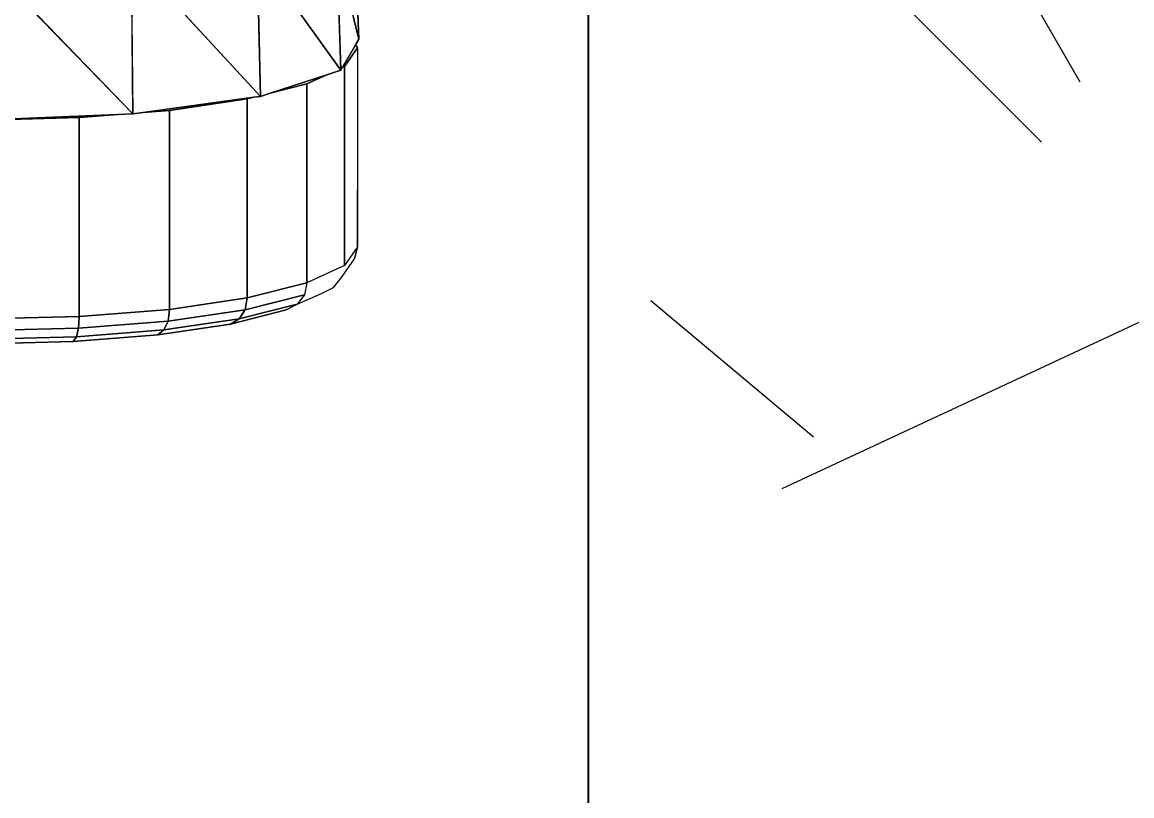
# Model space of a CAD drawing. Header units: centimetres. Extents: x -48696 to 156237, y -5617 to 29024.
# Drawn here: x -20438.28 to -20431.03, y 19736.22 to 19741.27 of the extents above; entities that cross this region are included whole.
import ezdxf

# ---------------------------------------------------------------- set-up
doc = ezdxf.new("R2010")
doc.units = ezdxf.units.CM
doc.layers.add('A0 BV', color=7, linetype='Continuous', plot=False)
doc.layers.add('ACESSORIOS', color=2, linetype='Continuous')
doc.layers.add('Piso', color=55, linetype='Continuous')
for name, color, linetype, lineweight in [('Hachura', 1, 'Continuous', 9), ('Moveis', 1, 'Continuous', 9), ('Parede Baixa', 5, 'Continuous', 50)]:
    doc.layers.add(name, color=color, linetype=linetype, lineweight=lineweight)
doc.styles.add('Valéria', font='romantic.ttf', dxfattribs={"height": 10})
doc.dimstyles.new('Cota - 50', dxfattribs={"dimtxt": 10, "dimasz": 5, "dimexe": 10, "dimexo": 20, "dimgap": 5, "dimtad": 1, "dimtxsty": 'Valéria', "dimblk": 'DOT', "dimcen": 0, "dimclrd": 12, "dimclre": 12, "dimclrt": 2, "dimazin": 2, "dimtfac": 1, "dimtix": 1, "dimtmove": 0, "dimatfit": 3, "dimldrblk": 'DOT', "dimfxl": 1, "dimarcsym": 0})

# ---------------------------------------------------------------- blocks, each defined once
blk = doc.blocks.new('o')
at = {"layer": 'Moveis'}
for p, q in [((12559.131, 3261.9606), (12558.5531, 3261.9394)), ((12559.1659, 3261.9402), (12559.131, 3261.9606)), ((12559.1659, 3261.9402), (12559.1837, 3261.9522)), ((12559.1659, 3261.9402), (12559.3049, 3261.8592)), ((12559.1837, 3261.9522), (12559.2985, 3261.8729)), ((12559.1837, 3261.9522), (12560.0237, 3261.9522)), ((12560.0237, 3261.9522), (12560.055, 3261.9522)), ((12560.055, 3261.9522), (12560.4012, 3261.9522)), ((12560.4012, 3261.9522), (12560.4758, 3261.9342)), ((12559.2985, 3261.8729), (12559.3049, 3261.8592)), ((12560.5897, 3261.8556), (12560.4758, 3261.9342)), ((12559.3212, 3261.8497), (12559.3049, 3261.8592)), ((12559.3491, 3261.7641), (12559.3212, 3261.8497)), ((12560.6503, 3261.8062), (12560.5897, 3261.8556)), ((12560.6887, 3261.7323), (12560.6503, 3261.8062)), ((12559.462, 3261.4176), (12559.3491, 3261.7641)), ((12559.3491, 3261.7641), (12559.4054, 3261.6429)), ((12560.754, 3261.5831), (12560.6887, 3261.7323)), ((12559.4054, 3261.6429), (12559.462, 3261.4176)), ((12560.754, 3261.5831), (12560.7888, 3261.5168)), ((12560.8747, 3261.1747), (12560.7888, 3261.5168)), ((12559.4814, 3261.358), (12559.462, 3261.4176)), ((12559.4868, 3261.3188), (12559.4814, 3261.358)), ((12559.5804, 3260.6397), (12559.4868, 3261.3188)), ((12559.4868, 3261.3188), (12559.4972, 3261.2776)), ((12559.4972, 3261.2776), (12559.5675, 3260.802)), ((12560.9406, 3260.7294), (12560.8747, 3261.1747)), ((12559.5675, 3260.802), (12559.5804, 3260.6397)), ((12560.9819, 3260.2111), (12560.9406, 3260.7294)), ((12559.5891, 3260.5769), (12559.5804, 3260.6397)), ((12559.5928, 3260.484), (12559.5891, 3260.5769)), ((12559.5928, 3260.484), (12559.6116, 3260.2485)), ((12559.6265, 3259.6549), (12559.5928, 3260.484)), ((12559.6116, 3260.2485), (12559.6265, 3259.6549)), ((12560.9959, 3259.6551), (12560.9819, 3260.2111))]:
    blk.add_line(p, q, dxfattribs=at)
for points, invisible_edges in [([(12558.5531, 3261.9394), (12558.9237, 3266.5768), (12559.131, 3261.9606)], 3), ([(12558.5531, 3261.9394), (12558.9237, 3266.5768), (12559.131, 3261.9606)], 3), ([(12558.5531, 3261.9394), (12558.9237, 3266.5768), (12559.131, 3261.9606)], 3), ([(12558.5531, 3261.9394), (12558.9237, 3266.5768), (12559.131, 3261.9606)], 3), ([(12558.5531, 3261.9394), (12558.9237, 3266.5768), (12559.131, 3261.9606)], 3), ([(12559.131, 3261.9606), (12560.0237, 3265.4681), (12559.1659, 3261.9402)], 3), ([(12559.131, 3261.9606), (12560.0237, 3265.4681), (12559.1659, 3261.9402)], 3), ([(12559.131, 3261.9606), (12560.0237, 3265.4681), (12559.1659, 3261.9402)], 3), ([(12559.131, 3261.9606), (12560.0237, 3265.4681), (12559.1659, 3261.9402)], 3), ([(12559.131, 3261.9606), (12560.0237, 3265.4681), (12559.1659, 3261.9402)], 3), ([(12559.1659, 3261.9402), (12560.0237, 3265.4681), (12559.1837, 3261.9522)], 3), ([(12559.1659, 3261.9402), (12560.0237, 3265.4681), (12559.1837, 3261.9522)], 3), ([(12559.1659, 3261.9402), (12560.0237, 3265.4681), (12559.1837, 3261.9522)], 3), ([(12559.1659, 3261.9402), (12560.0237, 3265.4681), (12559.1837, 3261.9522)], 3), ([(12559.1659, 3261.9402), (12560.0237, 3265.4681), (12559.1837, 3261.9522)], 3), ([(12560.055, 3261.9522), (12561.0428, 3264.449), (12560.4012, 3261.9522)], 3), ([(12560.4012, 3261.9522), (12561.0428, 3264.449), (12560.4758, 3261.9342)], 3), ([(12560.4758, 3261.9342), (12561.0428, 3264.449), (12560.5897, 3261.8556)], 3), ([(12560.5897, 3261.8556), (12561.0428, 3264.449), (12560.6503, 3261.8062)], 3), ([(12560.6503, 3261.8062), (12561.0428, 3264.449), (12560.6887, 3261.7323)], 3), ([(12560.6887, 3261.7323), (12561.0428, 3264.449), (12560.754, 3261.5831)], 3), ([(12560.754, 3261.5831), (12561.0428, 3264.449), (12560.7888, 3261.5168)], 3), ([(12560.7888, 3261.5168), (12561.0428, 3264.449), (12560.8747, 3261.1747)], 3), ([(12560.8747, 3261.1747), (12561.0428, 3264.449), (12560.9406, 3260.7294)], 3), ([(12560.9406, 3260.7294), (12561.0428, 3264.449), (12560.9819, 3260.2111)], 3), ([(12560.9819, 3260.2111), (12561.0428, 3264.449), (12560.9959, 3259.6551)], 3), ([(12559.131, 3261.9606), (12559.3212, 3261.8497), (12558.5825, 3261.8267)], 1), ([(12559.3212, 3261.8497), (12559.131, 3261.9606), (12559.1659, 3261.9402)], 13), ([(12559.3212, 3261.8497), (12559.1659, 3261.9402), (12559.3049, 3261.8592)], 1), ([(12560.0237, 3261.9522), (12559.2985, 3261.8729), (12559.1837, 3261.9522)], 1), ([(12559.2985, 3261.8729), (12560.0237, 3261.9522), (12560.516, 3261.8729)], 3), ([(12560.516, 3261.8729), (12560.0237, 3261.9522), (12560.055, 3261.9522)], 13), ([(12560.516, 3261.8729), (12560.055, 3261.9522), (12560.4012, 3261.9522)], 1), ([(12560.516, 3261.8729), (12559.3049, 3261.8592), (12559.2985, 3261.8729)], 1), ([(12559.3049, 3261.8592), (12560.516, 3261.8729), (12559.3212, 3261.8497)], 3), ([(12559.3212, 3261.8497), (12560.516, 3261.8729), (12559.3491, 3261.7641)], 3), ([(12559.3491, 3261.7641), (12560.516, 3261.8729), (12559.4054, 3261.6429)], 3), ([(12559.4054, 3261.6429), (12560.516, 3261.8729), (12560.6229, 3261.6429)], 1), ([(12559.3212, 3261.8497), (12559.4814, 3261.358), (12558.6071, 3261.3376)], 1), ([(12559.4814, 3261.358), (12559.3212, 3261.8497), (12559.3491, 3261.7641)], 13), ([(12559.4814, 3261.358), (12559.3491, 3261.7641), (12559.462, 3261.4176)], 1), ([(12560.6229, 3261.6429), (12559.462, 3261.4176), (12559.4054, 3261.6429)], 1), ([(12559.462, 3261.4176), (12560.6229, 3261.6429), (12559.4814, 3261.358)], 3), ([(12559.4814, 3261.358), (12560.6229, 3261.6429), (12559.4868, 3261.3188)], 3), ([(12559.4868, 3261.3188), (12560.6229, 3261.6429), (12559.4972, 3261.2776)], 3), ([(12559.4972, 3261.2776), (12560.6229, 3261.6429), (12560.7147, 3261.2776)], 1), ([(12560.6958, 3261.6273), (12560.7147, 3261.2776), (12560.6229, 3261.6429)], 1), ([(12560.7147, 3261.2776), (12560.6958, 3261.6273), (12560.7868, 3261.2649)], 1), ([(12560.754, 3261.5831), (12560.7868, 3261.2649), (12560.6958, 3261.6273)], 1), ([(12560.7868, 3261.2649), (12560.754, 3261.5831), (12560.843, 3261.2288)], 1), ([(12560.7888, 3261.5168), (12560.843, 3261.2288), (12560.754, 3261.5831)], 1), ([(12560.843, 3261.2288), (12560.7888, 3261.5168), (12560.8747, 3261.1747)], 1), ([(12559.4814, 3261.358), (12559.5891, 3260.5769), (12558.6236, 3260.5672)], 1), ([(12559.5891, 3260.5769), (12559.4814, 3261.358), (12559.4868, 3261.3188)], 13), ([(12559.5891, 3260.5769), (12559.4868, 3261.3188), (12559.5804, 3260.6397)], 1), ([(12560.7147, 3261.2776), (12559.5675, 3260.802), (12559.4972, 3261.2776)], 1), ([(12559.5675, 3260.802), (12560.7147, 3261.2776), (12560.785, 3260.802)], 1), ([(12560.7868, 3261.2649), (12560.785, 3260.802), (12560.7147, 3261.2776)], 1), ([(12560.785, 3260.802), (12560.7868, 3261.2649), (12560.8566, 3260.793)], 1), ([(12560.843, 3261.2288), (12560.8566, 3260.793), (12560.7868, 3261.2649)], 1), ([(12560.8566, 3260.793), (12560.843, 3261.2288), (12560.9112, 3260.7675)], 1), ([(12560.8747, 3261.1747), (12560.9112, 3260.7675), (12560.843, 3261.2288)], 1), ([(12560.9112, 3260.7675), (12560.8747, 3261.1747), (12560.9406, 3260.7294)], 1), ([(12560.785, 3260.802), (12559.5804, 3260.6397), (12559.5675, 3260.802)], 1), ([(12559.5804, 3260.6397), (12560.785, 3260.802), (12559.5891, 3260.5769)], 3), ([(12559.5891, 3260.5769), (12560.785, 3260.802), (12559.5928, 3260.484)], 3), ([(12559.5928, 3260.484), (12560.785, 3260.802), (12559.6116, 3260.2485)], 3), ([(12559.6116, 3260.2485), (12560.785, 3260.802), (12560.8292, 3260.2485)], 1), ([(12560.8566, 3260.793), (12560.8292, 3260.2485), (12560.785, 3260.802)], 1), ([(12560.8292, 3260.2485), (12560.8566, 3260.793), (12560.9004, 3260.2439)], 1), ([(12560.9112, 3260.7675), (12560.9004, 3260.2439), (12560.8566, 3260.793)], 1), ([(12560.9004, 3260.2439), (12560.9112, 3260.7675), (12560.954, 3260.2307)], 1), ([(12560.9406, 3260.7294), (12560.954, 3260.2307), (12560.9112, 3260.7675)], 1), ([(12560.954, 3260.2307), (12560.9406, 3260.7294), (12560.9819, 3260.2111)], 1), ([(12559.5891, 3260.5769), (12559.6265, 3259.6499), (12558.6294, 3259.6499)], 1), ([(12559.6265, 3259.6499), (12559.5891, 3260.5769), (12559.5928, 3260.484)], 13), ([(12559.6265, 3259.6499), (12559.5928, 3260.484), (12559.6265, 3259.6549)], 1), ([(12560.8292, 3260.2485), (12559.6265, 3259.6549), (12559.6116, 3260.2485)], 1), ([(12559.6265, 3259.6549), (12560.8292, 3260.2485), (12560.8441, 3259.6549)], 1), ([(12560.9004, 3260.2439), (12560.8441, 3259.6549), (12560.8292, 3260.2485)], 1), ([(12560.8441, 3259.6549), (12560.9004, 3260.2439), (12560.9152, 3259.6549)], 1), ([(12560.954, 3260.2307), (12560.9152, 3259.6549), (12560.9004, 3260.2439)], 1), ([(12560.9152, 3259.6549), (12560.954, 3260.2307), (12560.9685, 3259.655)], 1), ([(12560.9819, 3260.2111), (12560.9685, 3259.655), (12560.954, 3260.2307)], 1), ([(12560.9685, 3259.655), (12560.9819, 3260.2111), (12560.9959, 3259.6551)], 1)]:
    blk.add_3dface(points, dxfattribs=dict(at, invisible_edges=invisible_edges))
for points in [[(12559.131, 3261.9606), (12558.5825, 3261.8267), (12558.5531, 3261.9394)], [(12559.3212, 3261.8497), (12558.6071, 3261.3376), (12558.5825, 3261.8267)], [(12559.462, 3261.4176), (12559.3491, 3261.7641), (12559.4054, 3261.6429)], [(12559.4814, 3261.358), (12558.6236, 3260.5672), (12558.6071, 3261.3376)], [(12559.5891, 3260.5769), (12558.6294, 3259.6499), (12558.6236, 3260.5672)]]:
    blk.add_3dface(points, dxfattribs=at)
blk = doc.blocks.new('_Dot')
at = {"color": 0, "linetype": 'ByBlock', "lineweight": -2}
blk.add_line((-0.5, 0), (-1, 0), dxfattribs=at)
at = {"color": 0, "linetype": 'ByBlock', "const_width": 0.5}
blk.add_lwpolyline([(-0.25, 0, 1), (0.25, 0, 1)], format="xyb", close=True, dxfattribs=at)
blk = doc.blocks.new('*D1194')
at = {"layer": 'A0 BV', "color": 12, "lineweight": -2, "transparency": 16777216}
for p, q in [((-20598.9, 19728.7635), (-20598.9, 19707.3169)), ((-20358.9, 19728.6235), (-20358.9, 19707.3169)), ((-20593.9, 19717.3169), (-20363.9, 19717.3169))]:
    blk.add_line(p, q, dxfattribs=at)
at = {"layer": 'Defpoints', "color": 0, "transparency": 16777216}
for p in [(-20598.9, 19748.7635), (-20358.9, 19748.6235), (-20358.9, 19717.3169)]:
    blk.add_point(p, dxfattribs=at)
at = {"layer": 'A0 BV', "color": 12, "lineweight": -2, "transparency": 16777216, "xscale": 5, "yscale": 5, "zscale": 5, "rotation": 180}
blk.add_blockref('_Dot', (-20598.9, 19717.3169), dxfattribs=at)
at = {"layer": 'A0 BV', "color": 12, "lineweight": -2, "transparency": 16777216, "xscale": 5, "yscale": 5, "zscale": 5}
blk.add_blockref('_Dot', (-20358.9, 19717.3169), dxfattribs=at)
at = {"layer": 'A0 BV', "color": 2, "transparency": 16777216, "insert": (-20478.9, 19727.4278), "char_height": 10, "attachment_point": 5, "style": 'Valéria'}
blk.add_mtext('240', dxfattribs=at)

msp = doc.modelspace()

# ---------------------------------------------------------------- hatches: boundary and pattern name
at = {"layer": 'Hachura', "transparency": 33554687}
h = msp.add_hatch(dxfattribs=at)
h.set_pattern_fill('TEXTURED', color=55, scale=34.666667, angle=540, pattern_type=2)
h.set_pattern_definition([(180, (-32275.12, 3872.15), (-15.253333, -26.346667), [1.386667, -23.226667, 1.04, -10.053333, 2.08, -24.613333]), (185, (-32259.52, 3859.67), (-13.65015, -26.945558), [2.773333, -23.226667, 2.08, -10.053333, 4.16, -24.613333]), (190, (-32268.534, 3857.936), (-9.322576, -32.973117), [2.426667, -5.893333, 3.12, -18.373333, 1.733333, -22.88]), (195, (-32262.294, 3854.816), (-7.800804, -31.160774), [4.853333, -5.893333, 5.2, -18.373333, 3.813333, -22.88]), (200, (-32265.068, 3869.029), (-15.42331, -25.535034), [2.773333, -19.066667, 2.426667, -14.213333, 1.733333, -11.093333]), (205, (-32269.921, 3873.882), (-17.285344, -25.272984), [3.813333, -19.066667, 4.853333, -14.213333, 4.16, -11.093333]), (210, (-32275.12, 3871.11), (2.53867, -29.357105), [1.733333, -11.44, 1.386667, -16.986667, 1.04, -22.533333]), (215, (-32259.52, 3883.59), (-2.579614, -34.392808), [3.813333, -11.44, 2.773333, -16.986667, 2.08, -22.533333]), (220, (-32265.414, 3863.482), (-3.909928, -25.002797), [1.386667, -15.253333, 1.04, -9.706667, 2.773333, -17.68]), (225, (-32265.414, 3875.962), (7.10878, -34.07312), [2.773333, -15.253333, 2.08, -9.706667, 5.2, -17.68]), (230, (-32270.614, 3875.962), (9.273087, -27.240315), [0.693333, -12.826667, 1.733333, -21.146667, 2.08, -10.746667]), (240, (-32271.654, 3873.536), (11.49466, -25.850663), [1.733333, -14.213333, 0.693333, -16.64, 1.386667, -12.826667]), (245, (-32259.174, 3873.536), (8.429678, -36.061189), [3.813333, -14.213333, 1.386667, -16.64, 2.773333, -12.826667]), (250, (-32267.84, 3877.696), (12.698662, -24.912258), [1.04, -6.586667, 2.08, -11.093333, 1.386667, -15.253333]), (255, (-32255.36, 3880.816), (26.87634, -26.94076), [2.08, -6.586667, 4.16, -11.093333, 2.773333, -15.253333]), (260, (-32269.574, 3857.242), (24.100884, -19.034248), [2.426667, -15.253333, 1.04, -18.026667, 2.08, -16.986667]), (265, (-32272.694, 3882.202), (28.776244, -17.13321), [4.853333, -15.253333, 2.08, -18.026667, 4.16, -16.986667]), (270, (-32271.654, 3872.15), (30.506667, -12.826667), [2.08, -10.746667, 1.386667, -21.146667, 0.693333, -21.493333]), (275, (-32259.174, 3859.67), (32.5962, -22.551536), [4.16, -10.746667, 1.386667, -21.146667, 1.386667, -21.493333]), (280, (-32266.108, 3861.402), (28.65448, -16.772345), [2.426667, -13.52, 2.08, -11.093333, 2.426667, -25.306667]), (285, (-32272.348, 3855.162), (30.007247, -14.21112), [4.853333, -13.52, 4.16, -11.093333, 4.853333, -25.306667]), (290, (-32263.68, 3881.162), (27.784217, -9.439865), [2.773333, -9.013333, 1.386667, -18.373333, 2.08, -20.106667]), (295, (-32282.4, 3881.162), (28.501228, -6.98239), [5.2, -9.013333, 2.773333, -18.373333, 4.16, -20.106667]), (300, (-32254.32, 3877.002), (33.123994, -3.29244), [1.733333, -23.226667, 2.08, -10.746667, 2.426667, -14.213333]), (305, (-32257.44, 3873.882), (37.630215, -1.15916), [3.813333, -23.226667, 4.16, -10.746667, 4.853333, -14.213333]), (310, (-32261.948, 3884.629), (32.252453, -8.235192), [1.04, -7.626667, 1.386667, -14.906667, 2.773333, -19.413333]), (315, (-32265.068, 3881.51), (37.259813, -5.392868), [2.08, -7.626667, 2.773333, -14.906667, 5.2, -19.413333]), (320, (-32251.548, 3856.896), (25.491192, 3.952657), [2.08, -12.48, 2.426667, -10.746667, 1.386667, -14.56]), (325, (-32265.414, 3878.736), (26.839252, 8.715074), [4.16, -12.48, 4.853333, -10.746667, 2.773333, -14.56]), (330, (-32280.32, 3886.71), (23.668663, 13.955328), [1.386667, -9.706667, 2.773333, -21.493333, 2.426667, -19.76]), (335, (-32277.2, 3867.642), (30.84535, 12.009376), [2.773333, -9.706667, 5.2, -21.493333, 4.853333, -19.76]), (340, (-32257.44, 3867.296), (27.49079, 18.769537), [2.08, -14.56, 1.733333, -13.173333, 1.386667, -21.146667]), (345, (-32254.32, 3879.776), (29.57151, 23.300267), [4.16, -14.56, 3.813333, -13.173333, 2.773333, -21.146667]), (350, (-32259.52, 3875.616), (24.918868, 19.54312), [3.12, -11.44, 2.08, -15.6, 2.773333, -15.253333]), (355, (-32275.12, 3860.016), (23.6646, 27.85683), [3.813333, -11.44, 4.16, -15.6, 4.506667, -15.253333])])
h.paths.add_polyline_path([(-20387.02729, 19736.1026), (-20383.8679, 19739.26199), (-20381.60042, 19736.9945), (-20384.75981, 19733.83511, -18.8656747)], flags=16)
h.paths.add_polyline_path([(-20396.55791, 19723.0045, -1), (-20396.55791, 19725.6045, -1)], flags=0)
h.paths.add_polyline_path([(-20358.85905, 19698.62348), (-20358.86933, 19748.62349), (-20434.58432, 19748.66765), (-20434.58432, 19698.66764)])
at = {"layer": 'Piso'}
h = msp.add_hatch(dxfattribs=at)
h.set_pattern_fill('ANSI37', color=256, scale=13.333333, angle=-45)
h.set_pattern_definition([(360, (-38279.656, 1180.254), (3e-14, 42.33333), []), (90, (-38279.656, 1180.254), (-42.33333, 3e-14), [])])
h.paths.add_polyline_path([(-20598.86916, 19598.97756), (-20598.91573, 19748.7635), (-20573.32334, 19748.74204), (-20573.40685, 19747.04528), (-20566.55865, 19747.20104), (-20566.55865, 19744.56962), (-20566.05034, 19737.82206), (-20564.92334, 19737.82206), (-20564.92334, 19709.59573), (-20577.495, 19709.59573), (-20577.495, 19678.91385), (-20546.75167, 19678.91385), (-20546.75167, 19709.59573), (-20559.32334, 19709.59573), (-20559.32334, 19737.82206), (-20558.19634, 19737.82206), (-20558.19634, 19741.83187), (-20557.68803, 19744.56962), (-20557.68803, 19747.20104), (-20550.88461, 19747.24346), (-20550.88374, 19748.73548), (-20518.89996, 19748.77994), (-20518.86915, 19598.9309)])
h.paths.add_polyline_path([(-20511.86914, 19598.92682), (-20511.89994, 19748.71275), (-20508.91668, 19748.71275), (-20508.91668, 19744.48301), (-20507.11708, 19744.48301), (-20506.81739, 19743.48946), (-20489.07878, 19743.21432), (-20489.04203, 19745.58357), (-20491.14339, 19746.78839), (-20491.99861, 19745.29678), (-20504.65002, 19744.48301), (-20504.64755, 19748.70852), (-20473.39462, 19748.69029), (-20473.39462, 19745.2477), (-20471.54393, 19745.2477), (-20471.54393, 19743.38426), (-20469.63714, 19743.38426), (-20469.63714, 19741.34897), (-20487.00632, 19741.34897), (-20486.31108, 19682.13074), (-20465.58083, 19682.13074), (-20448.86669, 19684.67544), (-20445.31229, 19702.15529), (-20448.0013, 19741.34897), (-20465.37047, 19741.34897), (-20465.37047, 19743.48561), (-20463.47347, 19743.48561), (-20463.24843, 19745.4078), (-20461.71916, 19745.50078), (-20461.71916, 19748.68348), (-20446.72278, 19748.66389), (-20447.32472, 19747.65934), (-20447.32472, 19746.22448), (-20445.75951, 19746.51408), (-20445.77323, 19743.69907), (-20448.52916, 19743.7125), (-20448.33073, 19742.32021), (-20445.93144, 19742.08395), (-20445.78432, 19741.65348), (-20441.53898, 19741.09416), (-20440.95978, 19738.6008), (-20435.5872, 19738.6008), (-20434.58432, 19738.6008), (-20434.58432, 19698.66764), (-20360.85846, 19698.62464), (-20360.85846, 19693.31709), (-20355.85846, 19693.31709), (-20355.67015, 19611.31606), (-20358.84626, 19611.30876), (-20358.85315, 19614.30875), (-20431.35296, 19614.14226), (-20431.361, 19617.64225), (-20428.08074, 19617.58941), (-20428.5583, 19623.35171), (-20434.83315, 19623.35171), (-20437.82796, 19617.92642), (-20433.86015, 19617.27353), (-20433.86015, 19614.1365), (-20437.85294, 19614.12733), (-20437.84605, 19611.12734), (-20433.84606, 19611.13653), (-20433.83802, 19607.63654), (-20436.97995, 19607.62932), (-20436.97995, 19603.62777), (-20434.37362, 19602.06898), (-20430.72059, 19602.06898), (-20428.16202, 19603.71821), (-20428.16202, 19608.06485), (-20431.33803, 19607.64228), (-20431.34607, 19611.14227), (-20360.84625, 19611.30417), (-20360.8442, 19601.30419), (-20358.84689, 19601.3046), (-20358.83853, 19598.83756)])

# ---------------------------------------------------------------- linework, layer by layer
at = {"layer": 'ACESSORIOS'}
msp.add_line((-20434.58432, 19698.66764), (-20434.58432, 19748.66765), dxfattribs=at)

# ---------------------------------------------------------------- block references
at = {"layer": 'Parede Baixa', "xscale": 1.066666666666667, "yscale": 1.066666666666667, "zscale": 1.066666666666667, "rotation": 270}
msp.add_blockref('o', (-23915.50963, 33137.56318), dxfattribs=at)

# ---------------------------------------------------------------- dimensions: what is measured, and where the dimension line sits
at = {"layer": 'A0 BV'}
dim = msp.add_linear_dim(base=(-20358.9, 19717.3169), p1=(-20598.89995, 19748.76349), p2=(-20358.9, 19748.62351), dimstyle='Cota - 50', dxfattribs=at)
dim.commit()
dim.dimension.update_dxf_attribs({"geometry": '*D1194', "text_midpoint": (-20478.89997, 19727.42785)})

doc.saveas('drawing.dxf')
